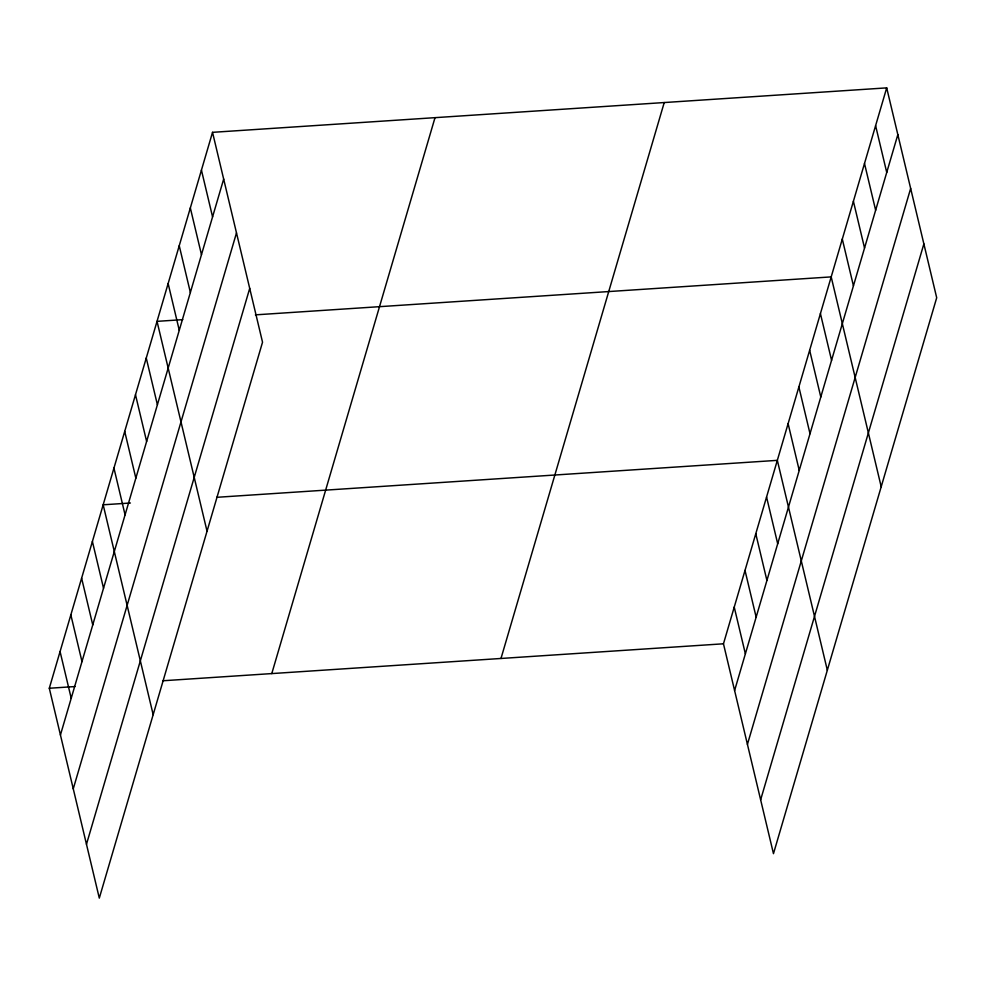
<?xml version="1.0" encoding="UTF-8"?>
<svg xmlns="http://www.w3.org/2000/svg" width="986" height="986" viewBox="0 0 986 986"><rect width="100%" height="100%" fill="white"/><g stroke="black" fill="none" stroke-linecap="round" stroke-linejoin="round"><path stroke-width="1.48" d="M212.532 132.334L262.535 342.204L99.303 898.123L49.3 688.253L212.532 132.334L886.697 87.877L936.7 297.747L773.468 853.666L723.465 643.796L886.697 87.877M60.429 734.989L223.674 179.07M73.26 788.825L236.492 232.906M86.472 844.287L249.717 288.368M271.779 673.586L435.011 117.667M500.987 658.475L664.231 102.556M734.595 690.545L897.839 134.626M747.425 744.381L910.657 188.462M760.637 799.831L923.87 243.912M182.767 319.649L157.033 321.35L207.035 531.207M255.411 314.854L831.198 276.893L881.201 486.764M130.411 503.008L103.173 504.795L153.163 714.665M216.673 497.314L777.338 460.351L827.328 670.209M49.3 688.253L75.022 686.552M162.813 680.771L723.465 643.796M875.605 125.69L886.734 172.427M864.5 163.491L875.642 210.228M853.408 201.292L864.537 248.028M842.303 239.093L853.432 285.829M820.426 313.585L831.568 360.334M809.654 350.276L820.796 397.013M798.882 386.968L810.011 433.704M788.11 423.66L799.239 470.396M766.566 497.043L777.695 543.779M755.781 533.734L766.923 580.471M745.009 570.426L756.151 617.162M734.237 607.117L745.379 653.854M201.44 170.134L212.569 216.871M190.335 207.935L201.477 254.684M179.242 245.736L190.372 292.485M168.138 283.537L179.267 330.285M146.261 358.041L157.403 404.778M135.489 394.72L146.631 441.469M124.717 431.412L135.846 478.161M113.945 468.103L125.074 514.852M92.401 541.487L103.53 588.235M81.616 578.178L92.758 624.927M70.844 614.87L81.986 661.606M60.072 651.561L71.214 698.298"/></g></svg>
